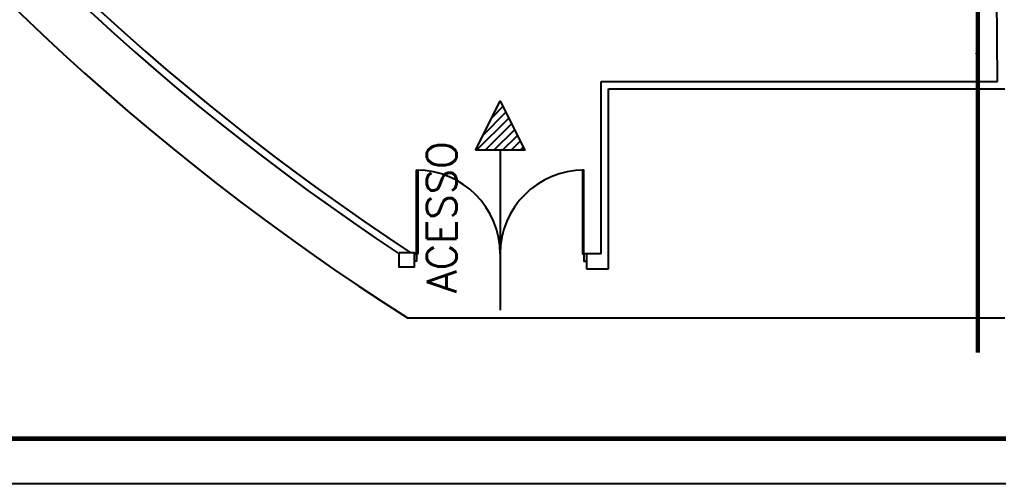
# Model space of a CAD drawing. Header units: millimetres. Extents: x 4156 to 4603, y 996 to 1078.
# Drawn here: x 4173.79 to 4195.66, y 996.22 to 1006.58 of the extents above; entities that cross this region are included whole.
import ezdxf

# ---------------------------------------------------------------- set-up
doc = ezdxf.new("R2010")
doc.units = ezdxf.units.MM
doc.header["$LTSCALE"] = 20
for name, color, linetype in [('-HIDRO', 8, 'Continuous'), ('AF', 5, 'Continuous'), ('Esgoto', 5, 'Continuous'), ('P2', 1, 'Continuous'), ('TigreCad', 3, 'Continuous')]:
    doc.layers.add(name, color=color, linetype=linetype)
doc.styles.add('ROMANS', font='romans__.ttf', dxfattribs={"height": 0.1})

# ---------------------------------------------------------------- blocks, each defined once
blk = doc.blocks.new('Seta')
at = {"layer": 'AF'}
blk.add_hatch(color=256, dxfattribs=at).paths.add_polyline_path([(-0.115, 0.004), (-0.115, -0.006), (0, -0.006), (0, -0.027), (0.053, -0.001), (0, 0.024), (0, 0.004)])
for p, q in [((0, 0.004), (-0.115, 0.004)), ((-0.115, -0.006), (-0.115, 0.004)), ((0.053, -0.001), (0, 0.024)), ((0, 0.024), (0, 0.004)), ((0, -0.006), (-0.115, -0.006)), ((0.053, -0.001), (0, -0.027)), ((0, -0.006), (0, -0.027))]:
    blk.add_line(p, q, dxfattribs=at)

msp = doc.modelspace()

# ---------------------------------------------------------------- hatches: boundary and pattern name
at = {"layer": '-HIDRO'}
h = msp.add_hatch(dxfattribs=at)
h.set_pattern_fill('ANSI31', color=256, scale=1.1, style=0)
h.set_pattern_definition([(45, (1774.76372, 700.36478), (-0.0972271824, 0.0972271824), [])])
h.paths.add_polyline_path([(4183.977, 1003.658), (4185.077, 1003.658), (4184.527, 1004.758)])

# ---------------------------------------------------------------- linework, layer by layer
at = {"layer": '-HIDRO', "linetype": 'Continuous'}
for p, q in [((4195.637, 1005.194), (4195.115, 1071.695)), ((4186.782, 1001.344), (4186.782, 1005.194)), ((4186.782, 1005.194), (4195.637, 1005.194)), ((4186.947, 1001.344), (4186.947, 1005.029)), ((4186.947, 1005.029), (4195.803, 1005.029)), ((4186.782, 1001.344), (4186.452, 1001.344)), ((4186.947, 1001.014), (4186.947, 1001.344)), ((4186.452, 1001.014), (4186.782, 1001.014)), ((4186.782, 1001.014), (4186.947, 1001.014))]:
    msp.add_line(p, q, dxfattribs=at)
at = {"layer": '-HIDRO'}
for p, q in [((4184.527, 1003.658), (4184.527, 1000.084)), ((4182.602, 1001.344), (4182.602, 1001.179)), ((4182.602, 1001.344), (4182.602, 1001.179)), ((4186.452, 1001.344), (4186.452, 1001.014)), ((4186.452, 1001.344), (4186.452, 1001.179)), ((4186.452, 1001.344), (4186.452, 1001.179)), ((4182.457, 999.914), (4195.803, 999.914))]:
    msp.add_line(p, q, dxfattribs=at)
msp.add_lwpolyline([(4160.92, 1072.345, 0.099318), (4158.67, 1032.422, 0.188246), (4182.457, 999.914)], format="xyb", dxfattribs=at)
at = {"layer": '-HIDRO', "linetype": 'Continuous'}
for points in [[(4162.057, 1072.345, 0.099873), (4159.75, 1032.642, 0.183533), (4182.272, 1001.345)], [(4162.182, 1072.18, 0.099477), (4159.912, 1032.675, 0.184298), (4182.516, 1001.378)]]:
    msp.add_lwpolyline(points, format="xyb", dxfattribs=at)
at = {"layer": '-HIDRO'}
for points in [[(4183.977, 1003.658), (4184.527, 1004.758), (4185.077, 1003.658), (4183.977, 1003.658)], [(4182.602, 1001.344), (4182.657, 1001.344), (4182.657, 1001.179), (4182.602, 1001.179)], [(4186.452, 1001.344), (4186.397, 1001.344), (4186.397, 1001.179), (4186.452, 1001.179)]]:
    msp.add_lwpolyline(points, dxfattribs=at)
for points in [[(4182.657, 1001.344), (4182.657, 1003.214), (4182.69, 1003.214), (4182.69, 1001.344)], [(4186.397, 1001.344), (4186.397, 1003.214), (4186.364, 1003.214), (4186.364, 1001.344)]]:
    msp.add_lwpolyline(points, close=True, dxfattribs=at)
at = {"layer": '-HIDRO', "linetype": 'Continuous'}
msp.add_lwpolyline([(4182.272, 1001.378), (4182.602, 1001.378), (4182.602, 1001.048), (4182.272, 1001.048)], close=True, dxfattribs=at)
at = {"layer": '-HIDRO'}
for centre, start, end in [((4182.657, 1001.344), 0, 90), ((4186.397, 1001.344), 90, 180)]:
    msp.add_arc(centre, 1.87, start, end, dxfattribs=at)
at = {"layer": 'Esgoto'}
msp.add_line((4195.192, 1050.253), (4195.192, 999.139), dxfattribs=at)
at = {"layer": 'P2'}
msp.add_lwpolyline([(4215.476, 996.216), (4215.476, 1077.816), (4156.076, 1077.816), (4156.076, 996.216)], close=True, dxfattribs=at)
at = {"layer": 'P2', "const_width": 0.1}
msp.add_lwpolyline([(4214.476, 997.216), (4214.476, 1076.816), (4157.076, 1076.816), (4157.076, 997.216)], close=True, dxfattribs=at)
at = {"layer": 'TigreCad'}
for p, q in [((4195.164, 1050.174), (4195.164, 999.139)), ((4195.22, 1050.174), (4195.22, 999.139))]:
    msp.add_line(p, q, dxfattribs=at)

# ---------------------------------------------------------------- block references
at = {"layer": 'AF', "xscale": 1.1, "yscale": 1.1, "zscale": 1.1, "rotation": 270}
msp.add_blockref('Seta', (4195.189, 1005.836), dxfattribs=at)

# ---------------------------------------------------------------- texts
at = {"layer": '-HIDRO', "insert": (4182.889, 1000.467), "char_height": 0.66, "attachment_point": 1, "rotation": 90, "style": 'ROMANS'}
msp.add_mtext_dynamic_manual_height_columns('ACESSO', width=17.54417, gutter_width=12.5, heights=[0], dxfattribs=at)

doc.saveas('drawing.dxf')
